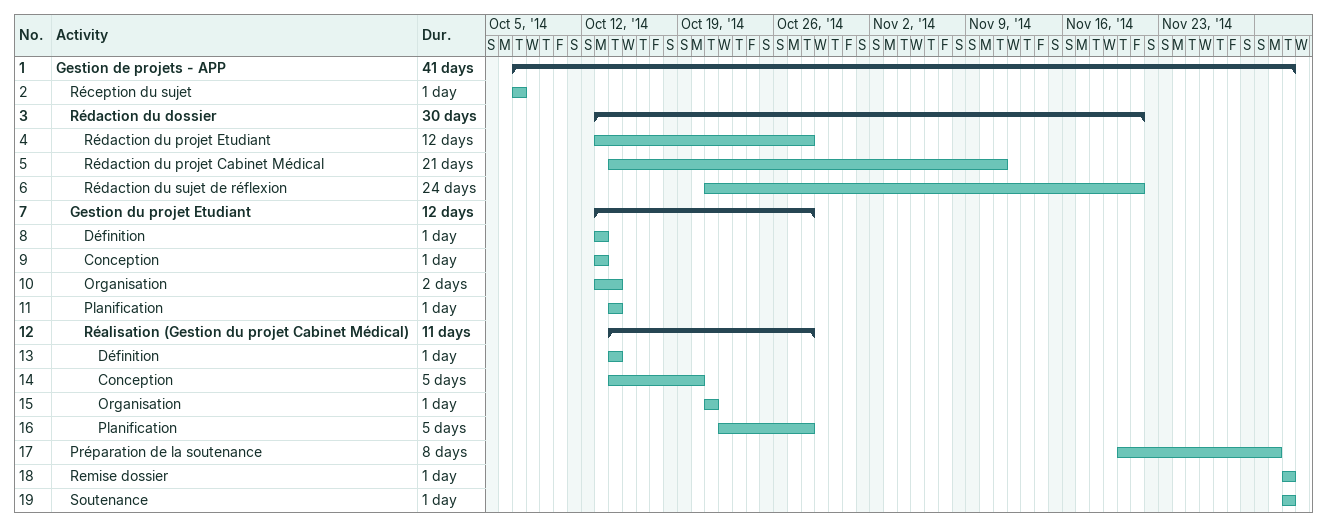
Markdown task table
| ID | Level | Task | Duration | Start | Finish |
|---|---|---|---|---|---|
| 1 | 1 | **Gestion de projets - APP** | 41d | 2014-10-07 | 2014-12-02 |
| 2 | 2 | Réception du sujet | 1d | 2014-10-07 | 2014-10-07 |
| 3 | 2 | **Rédaction du dossier** | 30d | 2014-10-13 | 2014-11-21 |
| 4 | 3 | Rédaction du projet Etudiant | 12d | 2014-10-13 | 2014-10-28 |
| 5 | 3 | Rédaction du projet Cabinet Médical | 21d | 2014-10-14 | 2014-11-11 |
| 6 | 3 | Rédaction du sujet de réflexion | 24d | 2014-10-21 | 2014-11-21 |
| 7 | 2 | **Gestion du projet Etudiant** | 12d | 2014-10-13 | 2014-10-28 |
| 8 | 3 | Définition | 1d | 2014-10-13 | 2014-10-13 |
| 9 | 3 | Conception | 1d | 2014-10-13 | 2014-10-13 |
| 10 | 3 | Organisation | 2d | 2014-10-13 | 2014-10-14 |
| 11 | 3 | Planification | 1d | 2014-10-14 | 2014-10-14 |
| 12 | 3 | **Réalisation (Gestion du projet Cabinet Médical)** | 11d | 2014-10-14 | 2014-10-28 |
| 13 | 4 | Définition | 1d | 2014-10-14 | 2014-10-14 |
| 14 | 4 | Conception | 5d | 2014-10-14 | 2014-10-20 |
| 15 | 4 | Organisation | 1d | 2014-10-21 | 2014-10-21 |
| 16 | 4 | Planification | 5d | 2014-10-22 | 2014-10-28 |
| 17 | 2 | Préparation de la soutenance | 8d | 2014-11-20 | 2014-12-01 |
| 18 | 2 | Remise dossier | 1d | 2014-12-02 | 2014-12-02 |
| 19 | 2 | Soutenance | 1d | 2014-12-02 | 2014-12-02 |
